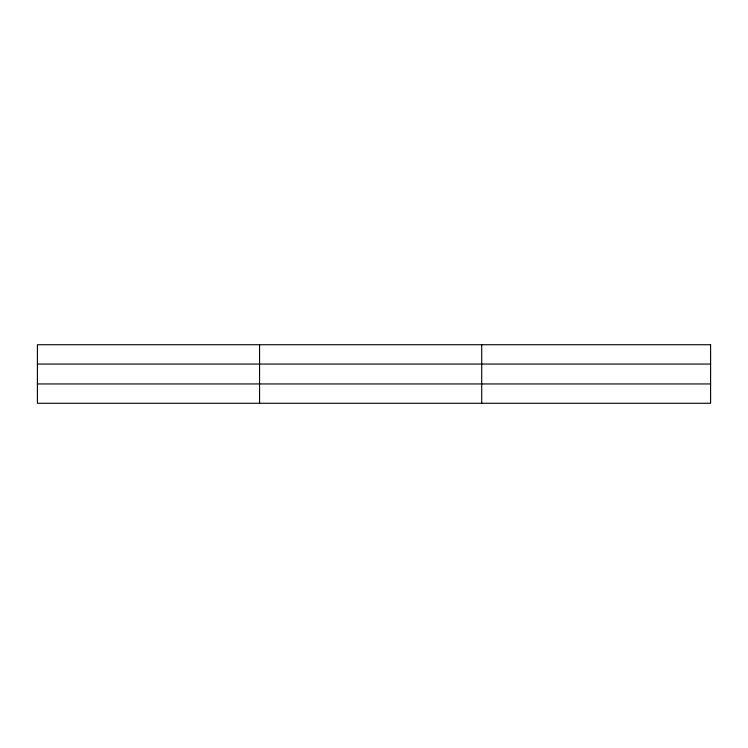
<?xml version="1.0" encoding="UTF-8"?>
<svg xmlns="http://www.w3.org/2000/svg" width="748" height="748" viewBox="0 0 748 748"><rect width="100%" height="100%" fill="white"/><g stroke="black" fill="none" stroke-linecap="round" stroke-linejoin="round"><path stroke-width="1.12" d="M259.556 403.266L259.556 344.735M481.712 403.266L481.712 344.735M37.4 364.052L710.6 364.052M37.4 383.948L710.6 383.948M710.6 344.735L710.6 403.266L37.4 403.266L37.4 344.735L710.6 344.735"/></g></svg>
